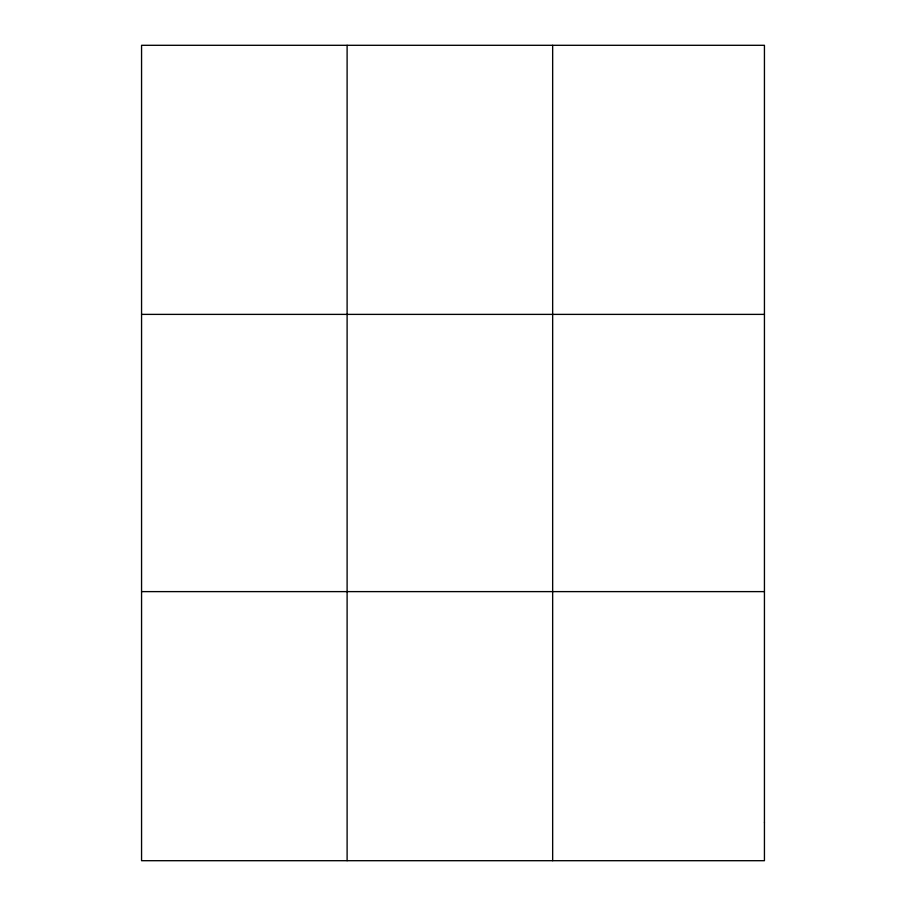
<?xml version="1.0" encoding="UTF-8"?>
<svg xmlns="http://www.w3.org/2000/svg" width="906" height="906" viewBox="0 0 906 906"><rect width="100%" height="100%" fill="white"/><g stroke="black" fill="none" stroke-linecap="round" stroke-linejoin="round"><path stroke-width="1.36" d="M347.111 45.3L347.111 860.7M552.66 45.3L552.66 860.7M141.562 314.382L764.438 314.382M141.562 591.618L764.438 591.618M764.438 822.263L764.438 860.7L141.562 860.7L141.562 45.3L764.438 45.3L764.438 822.263"/></g></svg>
